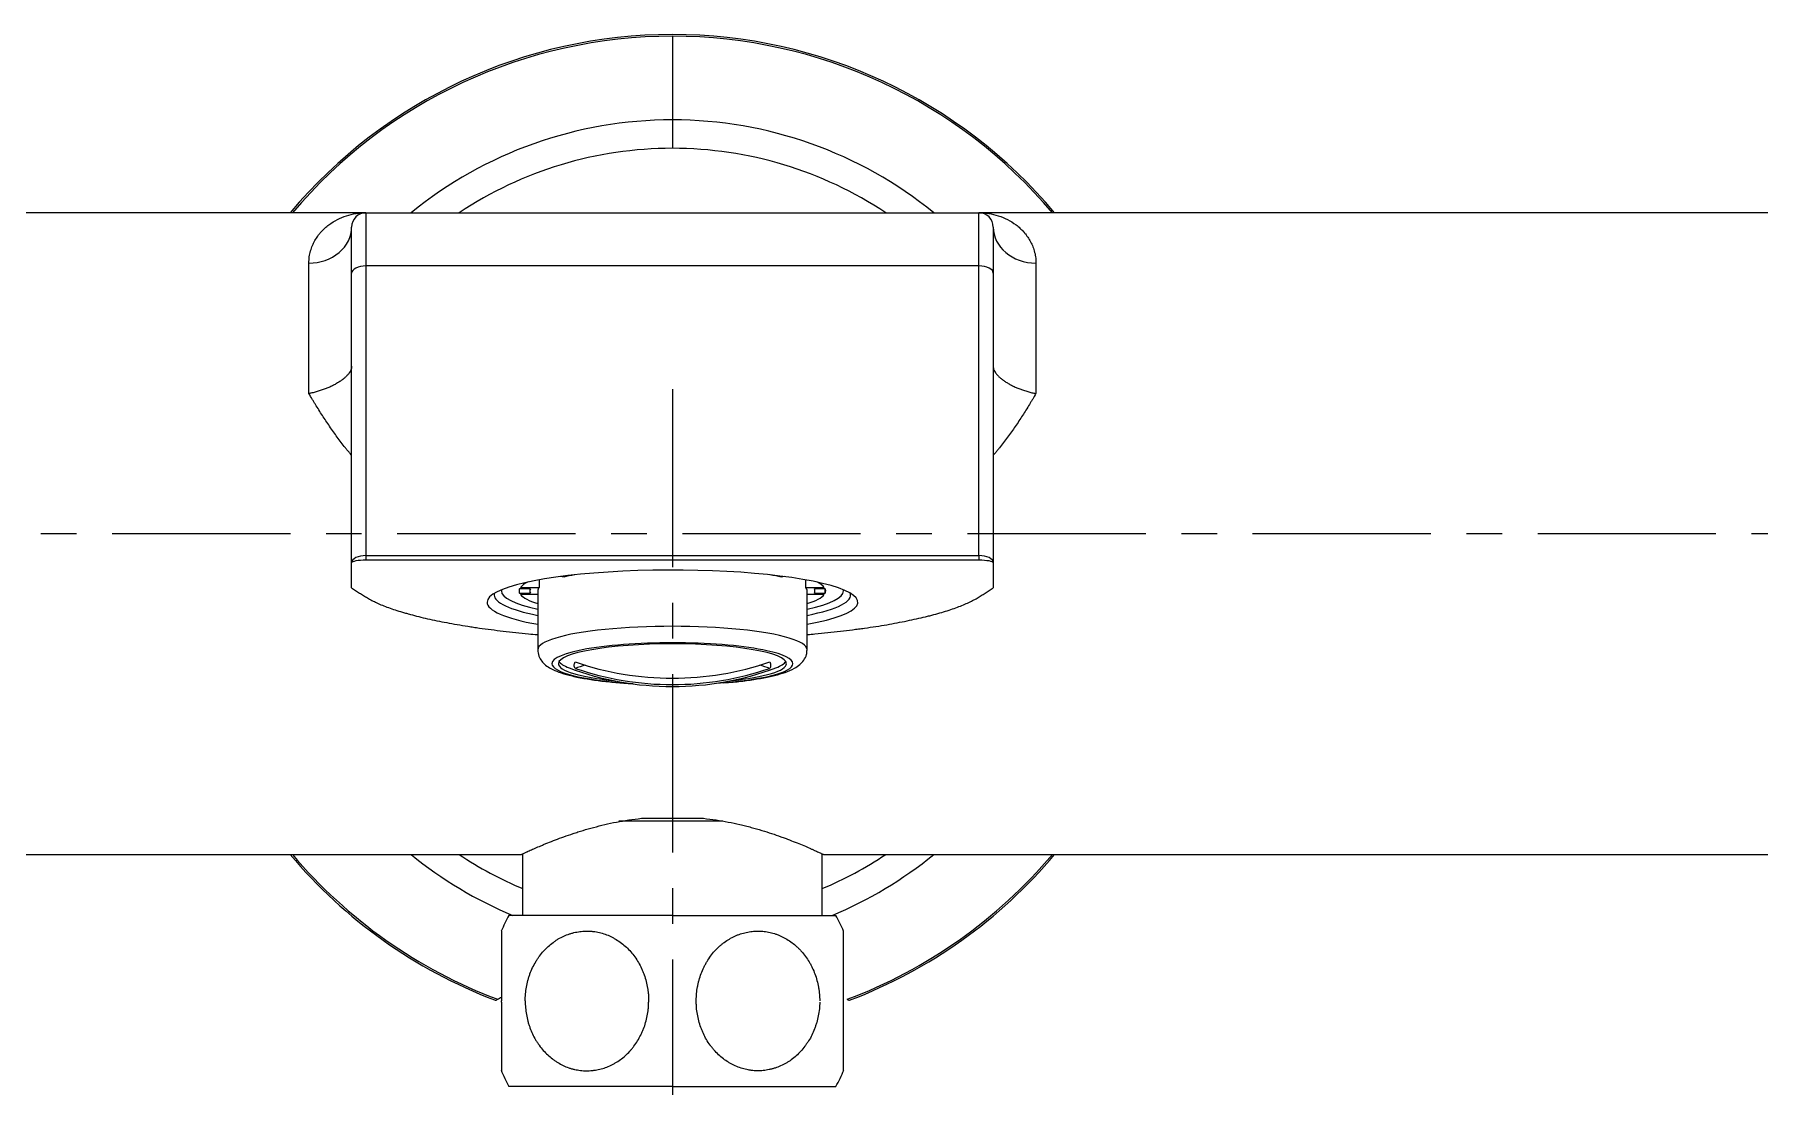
# Model space of a CAD drawing. Extents: x 1168 to 2296, y 0 to 827.
# Drawn here: x 1383.8 to 1504.8, y 193 to 266.8 of the extents above; entities that cross this region are included whole.
import ezdxf

# ---------------------------------------------------------------- set-up
doc = ezdxf.new("R2010")
doc.units = 0
doc.header["$LTSCALE"] = 10
doc.header["$MEASUREMENT"] = 0
doc.linetypes.add('CENTER', pattern=[2, 1.25, -0.25, 0.25, -0.25])
doc.layers.add('1', color=7, linetype='CONTINUOUS')

msp = doc.modelspace()

# ---------------------------------------------------------------- linework, layer by layer
at = {"layer": '1', "color": 7, "linetype": 'Continuous', "lineweight": -3}
for p, q in [((1428.52, 266.69), (1428.52, 260.83)), ((1428.52, 260.83), (1428.52, 258.83)), ((1407.02, 254.31), (1372.52, 254.31)), ((1407.02, 254.31), (1450.02, 254.31)), ((1407.02, 254.31), (1407.02, 250.58)), ((1566.91, 254.31), (1450.02, 254.31)), ((1450.02, 250.58), (1450.02, 254.31)), ((1406.02, 250.08), (1406.02, 253.31)), ((1451.02, 253.31), (1451.02, 250.08)), ((1403.02, 241.63), (1403.02, 250.78)), ((1450.02, 250.58), (1407.02, 250.58)), ((1407.02, 250.58), (1407.02, 230.27)), ((1450.02, 230.27), (1450.02, 250.58)), ((1454.02, 250.78), (1454.02, 241.63)), ((1406.02, 229.77), (1406.02, 250.08)), ((1451.02, 250.08), (1451.02, 229.77)), ((1407.02, 230.27), (1450.02, 230.27)), ((1407.02, 230.27), (1407.02, 229.94)), ((1450.02, 229.94), (1407.02, 229.94)), ((1450.02, 230.27), (1450.02, 229.94)), ((1406.02, 228), (1406.02, 229.77)), ((1420.89, 228.76), (1420.66, 228.8)), ((1436.38, 228.8), (1436.15, 228.76)), ((1451.02, 229.77), (1451.02, 228)), ((1416.52, 227.87), (1416.52, 227.79)), ((1417.8, 227.64), (1417.8, 227.94)), ((1418.56, 227.94), (1417.8, 227.94)), ((1417.8, 227.64), (1418.56, 227.64)), ((1417.87, 228.04), (1419.18, 228.04)), ((1419.07, 227.54), (1417.87, 227.54)), ((1418.52, 227.94), (1418.52, 227.79)), ((1419.07, 227.79), (1419.07, 223.67)), ((1419.18, 228.57), (1419.18, 228.04)), ((1437.86, 228.57), (1437.86, 228.04)), ((1437.86, 228.04), (1439.17, 228.04)), ((1437.97, 223.67), (1437.97, 227.79)), ((1439.17, 227.54), (1437.97, 227.54)), ((1439.24, 227.94), (1438.48, 227.94)), ((1438.48, 227.64), (1439.24, 227.64)), ((1438.52, 227.79), (1438.52, 227.94)), ((1439.24, 227.64), (1439.24, 227.94)), ((1440.52, 227.79), (1440.52, 227.87)), ((1437.97, 223.67), (1437.97, 223.67)), ((1426.35, 211.85), (1430.69, 211.85)), ((1432.05, 211.65), (1424.75, 211.65)), ((1418.02, 205.04), (1418.02, 209.36)), ((1439.02, 205.04), (1439.02, 209.36)), ((1372.52, 209.31), (1417.93, 209.31)), ((1439.11, 209.31), (1554.52, 209.31)), ((1428.52, 205.04), (1417.05, 205.04)), ((1428.52, 205.04), (1439.99, 205.04)), ((1428.52, 193.04), (1417.05, 193.04)), ((1428.52, 193.04), (1439.99, 193.04))]:
    msp.add_line(p, q, dxfattribs=at)
at = {"layer": '1', "color": 1, "linetype": 'CENTER', "lineweight": -3}
for p, q in [((1428.52, 241.95), (1428.52, 150.33)), ((1329.22, 231.81), (1621.92, 231.81))]:
    msp.add_line(p, q, dxfattribs=at)
at = {"layer": '1', "color": 7, "linetype": 'Continuous', "lineweight": -3}
for centre, radius, start, end in [((1428.52, 231.81), 35, 40.0081, 139.9919), ((1428.52, 231.81), 34.88, 90, 139.8326), ((1428.52, 231.81), 34.88, 40.1674, 90), ((1428.52, 231.81), 29.02, 90, 129.1641), ((1428.52, 231.81), 29.02, 50.8359, 90), ((1428.52, 231.81), 27.02, 90, 123.6206), ((1428.52, 231.81), 27.02, 56.3794, 90), ((1407.02, 253.31), 1, 90, 180), ((1450.02, 253.31), 1, 0, 90), ((1428.52, 241.89), 20.8, 249.6057, 270), ((1428.52, 241.89), 20.8, 270, 290.3943), ((1428.52, 231.81), 35, 220.0017, 249.1148), ((1428.52, 231.81), 34.88, 220.1676, 249.4245), ((1428.52, 231.81), 29.02, 230.8359, 247.2992), ((1428.52, 231.81), 27.02, 236.3794, 247.1316), ((1428.52, 231.81), 27.02, 292.8684, 303.6206), ((1428.52, 231.81), 29.02, 292.7008, 309.1641), ((1428.52, 231.81), 34.88, 290.5755, 319.8324), ((1428.52, 231.81), 35, 290.8852, 319.9983), ((1428.02, 199.04), 12.5, 151.3146, 156.976), ((1429.02, 199.04), 12.5, 23.035, 28.6854), ((1428.02, 199.04), 12.5, 202.7959, 208.6854), ((1429.02, 199.04), 12.5, 331.3146, 337.1995)]:
    msp.add_arc(centre, radius, start, end, dxfattribs=at)
for centre, major_axis, ratio, start_param, end_param in [((1403.02, 253.31), (-3, 0), 0.843137, 1.570796, 3.141593), ((1454.02, 253.31), (3, 0), 0.843137, 3.141593, 4.712389), ((1407.02, 250.08), (1, 0), 0.502573, 1.570796, 3.141593), ((1450.02, 250.08), (1, 0), 0.502573, 0, 1.570796), ((1407.02, 229.77), (1, 0), 0.502573, 1.570796, 3.141593), ((1407.02, 229.77), (1, 0), 0.173648, 1.570796, 3.141593), ((1450.02, 229.77), (1, 0), 0.502573, 0, 1.570796), ((1450.02, 229.77), (1, 0), 0.173648, 0, 1.570796), ((1428.52, 227), (-13, 0), 0.173648, 2.384665, 6.283185), ((1428.52, 227.79), (9.45, 0), 0.173648, 2.380977, 2.510243), ((1428.52, 227.79), (9.45, 0), 0.173648, 0.63135, 0.760616), ((1428.52, 227.5), (-12.5, 0), 0.173648, 6.217703, 6.283185), ((1428.52, 227.5), (-12.5, 0), 0.173648, 0, 0.713534), ((1428.52, 227.79), (12, 0), 0.173648, 3.100948, 3.141593), ((1428.52, 227.79), (12, 0), 0.173648, 3.141593, 3.805745), ((1428.52, 227.79), (10.75, 0), 0.173648, 3.06244, 3.220745), ((1428.52, 227.79), (10.75, 0), 0.173648, 2.798082, 3.006296), ((1428.52, 227.79), (10.75, 0), 0.173648, 3.276889, 3.638475), ((1428.52, 227.79), (-10, 0), 0.173648, 6.198083, 6.368288), ((1428.52, 227.79), (9.45, 0), 0.173648, 2.987544, 3.141593), ((1428.52, 227.79), (9.45, 0), 0.173648, 0, 0.154048), ((1428.52, 227.79), (12, 0), 0.173648, 5.619131, 6.283185), ((1428.52, 227.5), (-12.5, 0), 0.173648, 2.428058, 3.207075), ((1428.52, 227.79), (10.75, 0), 0.173648, 5.786303, 6.147889), ((1428.52, 227.79), (-10, 0), 0.173648, 3.05649, 3.226695), ((1428.52, 227.79), (10.75, 0), 0.173648, 0.135297, 0.343511), ((1428.52, 227.79), (10.75, 0), 0.173648, 6.204033, 6.362338), ((1428.52, 227.79), (12, 0), 0.173648, 0, 0.040546), ((1428.52, 227), (-13, 0), 0.173648, 0, 0.756927), ((1428.52, 223.67), (9.45, 0), 0.173648, 0, 3.141593), ((1428.52, 222.69), (8, 0), 0.173648, 0, 3.141592), ((1428.52, 222.69), (8.45, 0), 0.173648, 0.670632, 2.359827), ((1428.52, 222.69), (8.45, 0), 0.173648, 2.359827, 3.141592), ((1428.52, 222.69), (8.45, 0), 0.173648, 3.141593, 4.338441), ((1428.52, 222.69), (8, 0), 0.173648, 3.141593, 4.181362), ((1428.52, 222.99), (8, 0), 0.173648, 3.248211, 3.578569), ((1428.52, 242.12), (20.76, 0), 0.984808, 4.377384, 5.047394), ((1428.52, 222.69), (8.45, 0), 0.173648, 5.086435, 6.283185), ((1428.52, 222.69), (8, 0), 0.173648, 5.243515, 6.283185), ((1428.52, 222.69), (8.45, 0), 0.173648, 0, 0.670632), ((1428.52, 222.99), (8, 0), 0.173648, 5.846307, 6.176666), ((1428.52, 202.15), (21.63, 0), 0.984808, 1.85725, 1.891899), ((1428.52, 241.67), (20.76, 0), 0.984808, 4.377384, 5.047394), ((1428.52, 202.15), (21.63, 0), 0.984808, 1.249694, 1.284343)]:
    msp.add_ellipse(centre, major_axis=major_axis, ratio=ratio, start_param=start_param, end_param=end_param, dxfattribs=at)
for points, knots in [([(1403.02, 250.78), (1403.02, 250.94), (1403.03, 251.08), (1403.07, 251.37), (1403.1, 251.5), (1403.18, 251.77), (1403.22, 251.89), (1403.32, 252.13), (1403.38, 252.25), (1403.51, 252.47), (1403.58, 252.58), (1403.69, 252.73), (1403.72, 252.78), (1403.8, 252.88), (1403.84, 252.93), (1403.97, 253.06), (1404.05, 253.15), (1404.23, 253.31), (1404.32, 253.39), (1404.61, 253.61), (1404.81, 253.73), (1405.22, 253.94), (1405.44, 254.03), (1405.88, 254.17), (1406.1, 254.22), (1406.39, 254.27), (1406.44, 254.28), (1406.56, 254.29), (1406.67, 254.3), (1406.82, 254.31), (1406.92, 254.31), (1406.97, 254.31), (1406.99, 254.31), (1407, 254.31), (1407.01, 254.31), (1407.01, 254.31), (1407.02, 254.31), (1407.02, 254.31)], [0, 0, 0, 0, 0.0625, 0.0625, 0.125, 0.125, 0.1875, 0.1875, 0.25, 0.25, 0.3125, 0.3125, 0.34375, 0.34375, 0.375, 0.375, 0.4375, 0.4375, 0.5, 0.5, 0.625, 0.625, 0.75, 0.75, 0.875, 0.875, 0.90625, 0.90625, 0.9375, 0.96875, 0.984375, 0.992188, 0.996094, 0.996094, 0.998047, 0.998047, 1, 1, 1, 1]), ([(1450.02, 254.31), (1450.02, 254.31), (1450.03, 254.31), (1450.03, 254.31), (1450.04, 254.31), (1450.05, 254.31), (1450.07, 254.31), (1450.12, 254.31), (1450.22, 254.31), (1450.37, 254.3), (1450.48, 254.29), (1450.6, 254.28), (1450.65, 254.27), (1450.94, 254.22), (1451.16, 254.17), (1451.6, 254.03), (1451.82, 253.94), (1452.23, 253.73), (1452.43, 253.61), (1452.72, 253.39), (1452.81, 253.31), (1452.99, 253.15), (1453.07, 253.06), (1453.2, 252.93), (1453.24, 252.88), (1453.32, 252.78), (1453.35, 252.73), (1453.46, 252.58), (1453.53, 252.47), (1453.66, 252.25), (1453.72, 252.13), (1453.82, 251.89), (1453.86, 251.77), (1453.94, 251.5), (1453.97, 251.37), (1454.01, 251.08), (1454.02, 250.94), (1454.02, 250.78)], [0, 0, 0, 0, 0.001953, 0.001953, 0.003906, 0.003906, 0.007813, 0.015625, 0.03125, 0.0625, 0.09375, 0.09375, 0.125, 0.125, 0.25, 0.25, 0.375, 0.375, 0.5, 0.5, 0.5625, 0.5625, 0.625, 0.625, 0.65625, 0.65625, 0.6875, 0.6875, 0.75, 0.75, 0.8125, 0.8125, 0.875, 0.875, 0.9375, 0.9375, 1, 1, 1, 1]), ([(1406.02, 243.55), (1406.02, 243.51), (1406.02, 243.46), (1406, 243.37), (1405.97, 243.28), (1405.92, 243.19), (1405.88, 243.13), (1405.87, 243.12), (1405.86, 243.09), (1405.85, 243.08), (1405.82, 243.04), (1405.81, 243.02), (1405.75, 242.95), (1405.66, 242.85), (1405.56, 242.76), (1405.48, 242.69), (1405.45, 242.67), (1405.4, 242.63), (1405.39, 242.62), (1405.36, 242.6), (1405.28, 242.54), (1405.13, 242.44), (1404.91, 242.31), (1404.76, 242.22), (1404.59, 242.14), (1404.51, 242.1), (1404.33, 242.03), (1404.16, 241.96), (1403.98, 241.89), (1403.84, 241.85), (1403.79, 241.83), (1403.69, 241.8), (1403.65, 241.79), (1403.5, 241.75), (1403.41, 241.72), (1403.26, 241.68), (1403.19, 241.67), (1403.12, 241.65), (1403.07, 241.64), (1403.04, 241.64), (1403.02, 241.63)], [0, 0, 0, 0, 0.0625, 0.0625, 0.125, 0.1875, 0.1875, 0.203125, 0.203125, 0.21875, 0.21875, 0.25, 0.25, 0.3125, 0.375, 0.375, 0.40625, 0.40625, 0.421875, 0.421875, 0.4375, 0.5, 0.5625, 0.625, 0.625, 0.6875, 0.6875, 0.75, 0.8125, 0.8125, 0.84375, 0.84375, 0.875, 0.875, 0.9375, 0.9375, 0.96875, 0.984375, 0.984375, 1, 1, 1, 1]), ([(1451.02, 243.55), (1451.02, 243.51), (1451.03, 243.46), (1451.04, 243.37), (1451.07, 243.28), (1451.12, 243.19), (1451.16, 243.13), (1451.17, 243.12), (1451.18, 243.09), (1451.19, 243.08), (1451.22, 243.04), (1451.23, 243.02), (1451.29, 242.95), (1451.38, 242.85), (1451.48, 242.76), (1451.56, 242.69), (1451.59, 242.67), (1451.64, 242.63), (1451.65, 242.62), (1451.68, 242.6), (1451.76, 242.54), (1451.91, 242.44), (1452.13, 242.31), (1452.28, 242.22), (1452.45, 242.14), (1452.53, 242.1), (1452.71, 242.03), (1452.88, 241.96), (1453.06, 241.89), (1453.2, 241.85), (1453.25, 241.83), (1453.35, 241.8), (1453.39, 241.79), (1453.54, 241.75), (1453.63, 241.72), (1453.78, 241.68), (1453.85, 241.67), (1453.92, 241.65), (1453.97, 241.64), (1454, 241.64), (1454.02, 241.63)], [0, 0, 0, 0, 0.0625, 0.0625, 0.125, 0.1875, 0.1875, 0.203125, 0.203125, 0.21875, 0.21875, 0.25, 0.25, 0.3125, 0.375, 0.375, 0.40625, 0.40625, 0.421875, 0.421875, 0.4375, 0.5, 0.5625, 0.625, 0.625, 0.6875, 0.6875, 0.75, 0.8125, 0.8125, 0.84375, 0.84375, 0.875, 0.875, 0.9375, 0.9375, 0.96875, 0.984375, 0.984375, 1, 1, 1, 1]), ([(1405.99, 237.33), (1405.95, 237.38), (1405.86, 237.48), (1405.78, 237.59), (1405.68, 237.71), (1405.63, 237.77), (1405.48, 237.96), (1405.38, 238.08), (1405.19, 238.33), (1405.1, 238.45), (1404.92, 238.7), (1404.83, 238.83), (1404.65, 239.08), (1404.56, 239.21), (1404.3, 239.59), (1404.13, 239.84), (1403.8, 240.35), (1403.64, 240.61), (1403.44, 240.93), (1403.4, 240.99), (1403.33, 241.12), (1403.21, 241.31), (1403.1, 241.5), (1403.02, 241.63)], [0, 0, 0, 0, 0.032882, 0.076842, 0.076842, 0.120802, 0.120802, 0.208722, 0.208722, 0.296641, 0.296641, 0.384561, 0.384561, 0.472481, 0.472481, 0.648321, 0.648321, 0.82416, 0.82416, 0.86812, 0.86812, 0.91208, 1, 1, 1, 1]), ([(1454.02, 241.63), (1453.94, 241.5), (1453.83, 241.31), (1453.71, 241.12), (1453.63, 240.99), (1453.6, 240.93), (1453.4, 240.6), (1453.24, 240.35), (1452.91, 239.84), (1452.74, 239.58), (1452.48, 239.2), (1452.39, 239.08), (1452.21, 238.82), (1452.12, 238.7), (1451.94, 238.45), (1451.84, 238.32), (1451.65, 238.07), (1451.56, 237.95), (1451.41, 237.77), (1451.36, 237.7), (1451.26, 237.58), (1451.17, 237.48), (1451.08, 237.37), (1451.05, 237.33)], [0, 0, 0, 0, 0.088028, 0.132042, 0.132042, 0.176056, 0.176056, 0.352113, 0.352113, 0.528169, 0.528169, 0.616197, 0.616197, 0.704225, 0.704225, 0.792254, 0.792254, 0.880282, 0.880282, 0.924296, 0.924296, 0.96831, 1, 1, 1, 1]), ([(1406.02, 228), (1406.2, 227.88), (1406.39, 227.76), (1406.67, 227.59), (1406.76, 227.53), (1406.9, 227.44), (1406.94, 227.41), (1407.04, 227.36), (1407.08, 227.33), (1407.18, 227.27), (1407.23, 227.24), (1407.33, 227.18), (1407.49, 227.1), (1407.67, 227.01), (1408.03, 226.84), (1408.31, 226.73), (1408.9, 226.51), (1409.23, 226.41), (1409.63, 226.29), (1409.68, 226.27), (1409.77, 226.25), (1409.9, 226.21), (1410.23, 226.12), (1410.52, 226.04), (1411.13, 225.89), (1411.55, 225.8), (1412.45, 225.61), (1412.92, 225.52), (1413.66, 225.4), (1413.92, 225.35), (1414.31, 225.29), (1414.5, 225.26), (1414.7, 225.23), (1414.84, 225.21), (1414.91, 225.2), (1415.52, 225.12), (1416.63, 224.97), (1417.82, 224.84), (1418.63, 224.76), (1418.83, 224.75), (1419.04, 224.73)], [0, 0, 0, 0, 0.088238, 0.088238, 0.132357, 0.132357, 0.154416, 0.154416, 0.176476, 0.176476, 0.198535, 0.198535, 0.220595, 0.264714, 0.264714, 0.352952, 0.352952, 0.441189, 0.441189, 0.452219, 0.452219, 0.463249, 0.485308, 0.529427, 0.529427, 0.617665, 0.617665, 0.705903, 0.705903, 0.750022, 0.750022, 0.772082, 0.783111, 0.783111, 0.794141, 0.794141, 0.882379, 0.970617, 0.970617, 1, 1, 1, 1]), ([(1438, 224.73), (1438.17, 224.74), (1438.34, 224.76), (1439.13, 224.83), (1439.72, 224.9), (1440.59, 225), (1440.88, 225.03), (1441.3, 225.09), (1441.44, 225.11), (1441.72, 225.14), (1441.85, 225.16), (1442.54, 225.26), (1443.06, 225.34), (1444.05, 225.51), (1444.52, 225.6), (1445.43, 225.79), (1445.86, 225.88), (1446.37, 226.01), (1446.52, 226.04), (1446.66, 226.08), (1446.76, 226.11), (1446.81, 226.12), (1447.05, 226.18), (1447.23, 226.24), (1447.77, 226.39), (1448.1, 226.5), (1448.7, 226.72), (1448.97, 226.83), (1449.35, 227), (1449.47, 227.06), (1449.69, 227.17), (1449.79, 227.23), (1449.94, 227.32), (1449.99, 227.35), (1450.08, 227.41), (1450.13, 227.44), (1450.27, 227.52), (1450.37, 227.58), (1450.65, 227.76), (1450.83, 227.88), (1451.02, 228)], [0, 0, 0, 0, 0.024909, 0.024909, 0.113554, 0.113554, 0.157876, 0.157876, 0.180037, 0.180037, 0.202198, 0.202198, 0.290843, 0.290843, 0.379488, 0.379488, 0.468132, 0.468132, 0.490293, 0.501374, 0.501374, 0.512455, 0.512455, 0.556777, 0.556777, 0.645422, 0.645422, 0.734066, 0.734066, 0.778388, 0.778388, 0.822711, 0.822711, 0.844872, 0.844872, 0.867033, 0.867033, 0.911355, 0.911355, 1, 1, 1, 1]), ([(1419.07, 223.67), (1419.08, 223.51), (1419.13, 223.22), (1419.35, 222.84), (1419.64, 222.56), (1420.03, 222.32), (1420.55, 222.09), (1421.27, 221.87), (1422.14, 221.68), (1423.15, 221.52), (1424.24, 221.4), (1425.13, 221.32), (1425.65, 221.29), (1425.77, 221.29)], [0, 0, 0, 0, 0.062821, 0.124825, 0.190741, 0.271099, 0.381189, 0.498202, 0.621253, 0.738757, 0.853774, 0.967573, 1, 1, 1, 1]), ([(1432.13, 221.35), (1432.35, 221.37), (1432.95, 221.41), (1433.87, 221.52), (1434.84, 221.68), (1435.71, 221.86), (1436.46, 222.08), (1437.02, 222.32), (1437.44, 222.59), (1437.74, 222.9), (1437.94, 223.28), (1437.96, 223.55), (1437.96, 223.67)], [0, 0, 0, 0, 0.068727, 0.192525, 0.317241, 0.443604, 0.573168, 0.709884, 0.803416, 0.877964, 0.947235, 1, 1, 1, 1]), ([(1417.92, 209.31), (1417.92, 209.31), (1417.93, 209.32), (1417.99, 209.34), (1418.06, 209.38), (1418.19, 209.44), (1418.29, 209.48), (1418.32, 209.5), (1418.35, 209.51), (1418.38, 209.52), (1418.39, 209.53), (1418.44, 209.55), (1418.49, 209.58), (1418.65, 209.65), (1418.76, 209.7), (1419.01, 209.81), (1419.15, 209.86), (1419.37, 209.96), (1419.45, 209.99), (1419.57, 210.04), (1419.61, 210.06), (1419.69, 210.09), (1419.73, 210.11), (1419.95, 210.19), (1420.12, 210.26), (1420.5, 210.41), (1420.7, 210.48), (1421.11, 210.63), (1421.33, 210.7), (1421.66, 210.81), (1421.78, 210.85), (1421.95, 210.91), (1422.01, 210.93), (1422.13, 210.96), (1422.19, 210.98), (1422.49, 211.07), (1422.74, 211.14), (1423.25, 211.28), (1423.51, 211.34), (1424.04, 211.47), (1424.32, 211.53), (1424.74, 211.61), (1424.88, 211.63), (1425.09, 211.67), (1425.16, 211.68), (1425.31, 211.71), (1425.38, 211.72), (1425.75, 211.77), (1426.05, 211.81), (1426.35, 211.85)], [0, 0, 0, 0, 0.061814, 0.061814, 0.12436, 0.186905, 0.186905, 0.202542, 0.21036, 0.21036, 0.218178, 0.218178, 0.249451, 0.249451, 0.311997, 0.311997, 0.374543, 0.374543, 0.405815, 0.405815, 0.421452, 0.421452, 0.437088, 0.437088, 0.499634, 0.499634, 0.56218, 0.56218, 0.624726, 0.624726, 0.655998, 0.655998, 0.671635, 0.671635, 0.687271, 0.687271, 0.749817, 0.749817, 0.812363, 0.812363, 0.874909, 0.874909, 0.906181, 0.906181, 0.921818, 0.921818, 0.937454, 0.937454, 1, 1, 1, 1]), ([(1430.69, 211.85), (1430.99, 211.81), (1431.29, 211.78), (1431.87, 211.69), (1432.15, 211.64), (1432.71, 211.53), (1432.98, 211.47), (1433.39, 211.38), (1433.52, 211.35), (1433.72, 211.3), (1433.78, 211.28), (1433.91, 211.25), (1433.98, 211.23), (1434.3, 211.14), (1434.55, 211.07), (1435.03, 210.93), (1435.26, 210.85), (1435.7, 210.71), (1435.92, 210.63), (1436.23, 210.52), (1436.33, 210.48), (1436.48, 210.43), (1436.53, 210.41), (1436.63, 210.37), (1436.68, 210.35), (1436.91, 210.26), (1437.09, 210.19), (1437.43, 210.06), (1437.59, 209.99), (1437.88, 209.87), (1438.02, 209.81), (1438.21, 209.73), (1438.27, 209.7), (1438.36, 209.66), (1438.38, 209.65), (1438.44, 209.62), (1438.46, 209.61), (1438.59, 209.55), (1438.69, 209.51), (1438.84, 209.44), (1438.91, 209.41), (1439.01, 209.36), (1439.05, 209.34), (1439.09, 209.32), (1439.1, 209.32), (1439.11, 209.32), (1439.12, 209.31), (1439.12, 209.31), (1439.12, 209.31), (1439.12, 209.31), (1439.12, 209.31), (1439.12, 209.31), (1439.12, 209.31)], [0, 0, 0, 0, 0.062454, 0.062454, 0.124907, 0.124907, 0.187361, 0.187361, 0.218588, 0.218588, 0.234201, 0.234201, 0.249814, 0.249814, 0.312268, 0.312268, 0.374722, 0.374722, 0.437175, 0.437175, 0.468402, 0.468402, 0.484015, 0.484015, 0.499629, 0.499629, 0.562082, 0.562082, 0.624536, 0.624536, 0.68699, 0.68699, 0.718216, 0.718216, 0.73383, 0.73383, 0.749443, 0.749443, 0.811897, 0.811897, 0.87435, 0.87435, 0.936804, 0.936804, 0.968031, 0.968031, 0.983644, 0.983644, 0.991451, 0.991451, 0.999258, 1, 1, 1, 1]), ([(1416.52, 203.94), (1416.52, 203.94), (1416.52, 203.94), (1416.52, 203.94), (1416.52, 203.94), (1416.52, 203.94), (1416.52, 203.93), (1416.52, 203.92), (1416.52, 203.9), (1416.52, 203.85), (1416.52, 203.78), (1416.52, 203.71), (1416.52, 203.68), (1416.52, 203.64), (1416.52, 203.63), (1416.52, 203.6), (1416.52, 203.58), (1416.52, 203.51), (1416.52, 203.37), (1416.52, 203.21), (1416.52, 203.04), (1416.52, 202.94), (1416.52, 202.81), (1416.52, 202.79), (1416.52, 202.74), (1416.52, 202.66), (1416.52, 202.57), (1416.52, 202.41), (1416.52, 202.17), (1416.52, 201.91), (1416.52, 201.72), (1416.52, 201.65), (1416.52, 201.54), (1416.52, 201.51), (1416.52, 201.44), (1416.52, 201.4), (1416.52, 201.23), (1416.52, 200.93), (1416.52, 200.63), (1416.52, 200.33), (1416.52, 200.17), (1416.52, 199.97), (1416.52, 199.93), (1416.52, 199.85), (1416.52, 199.73), (1416.52, 199.61), (1416.52, 199.37), (1416.52, 199.2), (1416.52, 199.04)], [0, 0, 0, 0, 0.002756, 0.002756, 0.018338, 0.018338, 0.03392, 0.065084, 0.065084, 0.127412, 0.189739, 0.189739, 0.220903, 0.220903, 0.236485, 0.236485, 0.252067, 0.252067, 0.314395, 0.376723, 0.376723, 0.43905, 0.43905, 0.454632, 0.454632, 0.470214, 0.501378, 0.501378, 0.563706, 0.626034, 0.626034, 0.657197, 0.657197, 0.672779, 0.672779, 0.688361, 0.688361, 0.750689, 0.813017, 0.813017, 0.875345, 0.875345, 0.890926, 0.890926, 0.906508, 0.937672, 0.937672, 1, 1, 1, 1]), ([(1418.19, 199.04), (1418.19, 199.2), (1418.2, 199.37), (1418.23, 199.69), (1418.27, 200.01), (1418.34, 200.33), (1418.39, 200.52), (1418.4, 200.56), (1418.43, 200.64), (1418.44, 200.68), (1418.47, 200.79), (1418.5, 200.87), (1418.58, 201.09), (1418.71, 201.38), (1418.86, 201.66), (1418.98, 201.86), (1419.02, 201.93), (1419.08, 202.02), (1419.11, 202.06), (1419.15, 202.12), (1419.17, 202.15), (1419.29, 202.31), (1419.38, 202.42), (1419.59, 202.65), (1419.8, 202.86), (1420.03, 203.05), (1420.18, 203.16), (1420.21, 203.18), (1420.27, 203.23), (1420.36, 203.29), (1420.45, 203.35), (1420.64, 203.46), (1420.9, 203.59), (1421.16, 203.7), (1421.33, 203.75), (1421.37, 203.76), (1421.44, 203.78), (1421.47, 203.79), (1421.58, 203.82), (1421.64, 203.84), (1421.85, 203.88), (1422.13, 203.93), (1422.41, 203.94), (1422.62, 203.94), (1422.69, 203.94), (1422.8, 203.93), (1422.83, 203.93), (1422.91, 203.92), (1422.94, 203.92), (1423.12, 203.9), (1423.26, 203.87), (1423.53, 203.81), (1423.8, 203.73), (1424.07, 203.62), (1424.27, 203.53), (1424.33, 203.49), (1424.46, 203.42), (1424.52, 203.39), (1424.71, 203.27), (1424.95, 203.1), (1425.18, 202.91), (1425.4, 202.71), (1425.5, 202.6), (1425.7, 202.37), (1425.8, 202.25), (1425.98, 202), (1426.14, 201.74), (1426.29, 201.46), (1426.37, 201.28), (1426.39, 201.24), (1426.42, 201.17), (1426.44, 201.13), (1426.48, 201.02), (1426.51, 200.95), (1426.59, 200.72), (1426.68, 200.41), (1426.75, 200.1), (1426.79, 199.86), (1426.8, 199.78), (1426.82, 199.66), (1426.82, 199.62), (1426.83, 199.53), (1426.83, 199.49), (1426.85, 199.29), (1426.85, 199.13), (1426.85, 198.96)], [0, 0, 0, 0, 0.03125, 0.03125, 0.0625, 0.09375, 0.09375, 0.101562, 0.101562, 0.109375, 0.109375, 0.125, 0.125, 0.15625, 0.1875, 0.1875, 0.203125, 0.203125, 0.210937, 0.210937, 0.21875, 0.21875, 0.25, 0.25, 0.28125, 0.3125, 0.3125, 0.320312, 0.320312, 0.328125, 0.34375, 0.34375, 0.375, 0.40625, 0.40625, 0.414062, 0.414062, 0.421875, 0.421875, 0.4375, 0.4375, 0.46875, 0.5, 0.5, 0.515625, 0.515625, 0.523437, 0.523437, 0.53125, 0.53125, 0.5625, 0.5625, 0.59375, 0.625, 0.625, 0.640625, 0.640625, 0.65625, 0.65625, 0.6875, 0.71875, 0.71875, 0.75, 0.75, 0.78125, 0.78125, 0.8125, 0.84375, 0.84375, 0.851563, 0.851563, 0.859375, 0.859375, 0.875, 0.875, 0.90625, 0.9375, 0.9375, 0.953125, 0.953125, 0.960937, 0.960937, 0.96875, 0.96875, 1, 1, 1, 1]), ([(1438.85, 198.96), (1438.85, 198.8), (1438.84, 198.64), (1438.81, 198.32), (1438.76, 198), (1438.68, 197.69), (1438.63, 197.5), (1438.62, 197.46), (1438.59, 197.38), (1438.58, 197.34), (1438.54, 197.23), (1438.52, 197.15), (1438.43, 196.93), (1438.31, 196.64), (1438.16, 196.37), (1438.03, 196.18), (1437.99, 196.11), (1437.9, 195.98), (1437.86, 195.92), (1437.72, 195.74), (1437.62, 195.62), (1437.42, 195.4), (1437.21, 195.19), (1436.98, 195), (1436.83, 194.9), (1436.8, 194.87), (1436.74, 194.83), (1436.65, 194.77), (1436.56, 194.72), (1436.37, 194.61), (1436.11, 194.48), (1435.85, 194.37), (1435.65, 194.31), (1435.58, 194.29), (1435.48, 194.26), (1435.44, 194.25), (1435.37, 194.24), (1435.34, 194.23), (1435.16, 194.19), (1434.89, 194.15), (1434.61, 194.14), (1434.33, 194.14), (1434.19, 194.15), (1434.01, 194.17), (1433.98, 194.18), (1433.91, 194.19), (1433.81, 194.21), (1433.7, 194.23), (1433.5, 194.28), (1433.23, 194.36), (1432.96, 194.47), (1432.77, 194.56), (1432.71, 194.59), (1432.61, 194.64), (1432.58, 194.66), (1432.52, 194.7), (1432.48, 194.72), (1432.33, 194.81), (1432.09, 194.98), (1431.87, 195.17), (1431.65, 195.37), (1431.54, 195.48), (1431.42, 195.62), (1431.39, 195.65), (1431.35, 195.71), (1431.27, 195.8), (1431.2, 195.89), (1431.07, 196.07), (1430.9, 196.33), (1430.76, 196.61), (1430.66, 196.82), (1430.63, 196.89), (1430.58, 197), (1430.57, 197.04), (1430.54, 197.11), (1430.52, 197.15), (1430.46, 197.34), (1430.36, 197.64), (1430.3, 197.95), (1430.24, 198.27), (1430.22, 198.43), (1430.2, 198.63), (1430.2, 198.67), (1430.2, 198.75), (1430.19, 198.88), (1430.19, 199), (1430.19, 199.24), (1430.21, 199.56), (1430.25, 199.88), (1430.29, 200.08), (1430.3, 200.12), (1430.31, 200.2), (1430.32, 200.24), (1430.35, 200.35), (1430.37, 200.43), (1430.43, 200.66), (1430.53, 200.96), (1430.65, 201.25), (1430.76, 201.46), (1430.81, 201.57), (1430.87, 201.67), (1430.91, 201.74), (1430.93, 201.77), (1431.03, 201.94), (1431.11, 202.07), (1431.29, 202.31), (1431.48, 202.55), (1431.7, 202.76), (1431.83, 202.88), (1431.86, 202.91), (1431.92, 202.96), (1432, 203.03), (1432.09, 203.1), (1432.27, 203.23), (1432.51, 203.39), (1432.76, 203.52), (1432.96, 203.61), (1433.02, 203.64), (1433.12, 203.68), (1433.16, 203.69), (1433.23, 203.72), (1433.26, 203.73), (1433.43, 203.78), (1433.7, 203.86), (1433.98, 203.9), (1434.25, 203.93), (1434.39, 203.94), (1434.57, 203.94), (1434.6, 203.94), (1434.68, 203.94), (1434.78, 203.93), (1434.89, 203.92), (1435.09, 203.9), (1435.37, 203.85), (1435.64, 203.78), (1435.84, 203.71), (1435.91, 203.68), (1436.01, 203.64), (1436.04, 203.63), (1436.11, 203.6), (1436.14, 203.58), (1436.3, 203.51), (1436.56, 203.37), (1436.8, 203.21), (1437.03, 203.04), (1437.14, 202.94), (1437.28, 202.81), (1437.31, 202.79), (1437.36, 202.74), (1437.44, 202.66), (1437.52, 202.57), (1437.67, 202.41), (1437.86, 202.17), (1438.03, 201.91), (1438.15, 201.72), (1438.19, 201.65), (1438.24, 201.54), (1438.26, 201.51), (1438.3, 201.44), (1438.31, 201.4), (1438.4, 201.23), (1438.52, 200.93), (1438.62, 200.63), (1438.7, 200.33), (1438.74, 200.17), (1438.77, 199.97), (1438.78, 199.93), (1438.79, 199.85), (1438.81, 199.73), (1438.82, 199.61), (1438.84, 199.37), (1438.85, 199.2), (1438.85, 199.04)], [0, 0, 0, 0, 0.015625, 0.015625, 0.03125, 0.046875, 0.046875, 0.050781, 0.050781, 0.054688, 0.054688, 0.0625, 0.0625, 0.078125, 0.09375, 0.09375, 0.101563, 0.101563, 0.109375, 0.109375, 0.125, 0.125, 0.140625, 0.15625, 0.15625, 0.160156, 0.160156, 0.164063, 0.171875, 0.171875, 0.1875, 0.203125, 0.203125, 0.210938, 0.210938, 0.214844, 0.214844, 0.21875, 0.21875, 0.234375, 0.25, 0.25, 0.265625, 0.265625, 0.269531, 0.269531, 0.273438, 0.28125, 0.28125, 0.296875, 0.3125, 0.3125, 0.320313, 0.320313, 0.324219, 0.324219, 0.328125, 0.328125, 0.34375, 0.359375, 0.359375, 0.375, 0.375, 0.378906, 0.378906, 0.382813, 0.390625, 0.390625, 0.40625, 0.421875, 0.421875, 0.429688, 0.429688, 0.433594, 0.433594, 0.4375, 0.4375, 0.453125, 0.46875, 0.46875, 0.484375, 0.484375, 0.488281, 0.488281, 0.492188, 0.5, 0.5, 0.515625, 0.53125, 0.53125, 0.535156, 0.535156, 0.539063, 0.539063, 0.546875, 0.546875, 0.5625, 0.578125, 0.578125, 0.585938, 0.589844, 0.589844, 0.59375, 0.59375, 0.609375, 0.609375, 0.625, 0.640625, 0.640625, 0.644531, 0.644531, 0.648438, 0.65625, 0.65625, 0.671875, 0.6875, 0.6875, 0.695313, 0.695313, 0.699219, 0.699219, 0.703125, 0.703125, 0.71875, 0.734375, 0.734375, 0.75, 0.75, 0.753906, 0.753906, 0.757813, 0.765625, 0.765625, 0.78125, 0.796875, 0.796875, 0.804688, 0.804688, 0.808594, 0.808594, 0.8125, 0.8125, 0.828125, 0.84375, 0.84375, 0.859375, 0.859375, 0.863281, 0.863281, 0.867188, 0.875, 0.875, 0.890625, 0.90625, 0.90625, 0.914063, 0.914063, 0.917969, 0.917969, 0.921875, 0.921875, 0.9375, 0.953125, 0.953125, 0.96875, 0.96875, 0.972656, 0.972656, 0.976563, 0.984375, 0.984375, 1, 1, 1, 1]), ([(1440.52, 194.14), (1440.52, 194.14), (1440.52, 194.14), (1440.52, 194.14), (1440.52, 194.15), (1440.52, 194.17), (1440.52, 194.18), (1440.52, 194.19), (1440.52, 194.21), (1440.52, 194.23), (1440.52, 194.28), (1440.52, 194.36), (1440.52, 194.47), (1440.52, 194.56), (1440.52, 194.59), (1440.52, 194.64), (1440.52, 194.66), (1440.52, 194.7), (1440.52, 194.72), (1440.52, 194.81), (1440.52, 194.98), (1440.52, 195.17), (1440.52, 195.37), (1440.52, 195.48), (1440.52, 195.62), (1440.52, 195.65), (1440.52, 195.71), (1440.52, 195.8), (1440.52, 195.89), (1440.52, 196.07), (1440.52, 196.33), (1440.52, 196.61), (1440.52, 196.82), (1440.52, 196.89), (1440.52, 197), (1440.52, 197.04), (1440.52, 197.11), (1440.52, 197.15), (1440.52, 197.34), (1440.52, 197.64), (1440.52, 197.95), (1440.52, 198.27), (1440.52, 198.43), (1440.52, 198.63), (1440.52, 198.67), (1440.52, 198.75), (1440.52, 198.88), (1440.52, 199), (1440.52, 199.24), (1440.52, 199.56), (1440.52, 199.88), (1440.52, 200.08), (1440.52, 200.12), (1440.52, 200.2), (1440.52, 200.24), (1440.52, 200.35), (1440.52, 200.43), (1440.52, 200.66), (1440.52, 200.96), (1440.52, 201.25), (1440.52, 201.46), (1440.52, 201.53), (1440.52, 201.64), (1440.52, 201.67), (1440.52, 201.74), (1440.52, 201.77), (1440.52, 201.94), (1440.52, 202.07), (1440.52, 202.31), (1440.52, 202.55), (1440.52, 202.76), (1440.52, 202.88), (1440.52, 202.91), (1440.52, 202.96), (1440.52, 203.03), (1440.52, 203.1), (1440.52, 203.23), (1440.52, 203.39), (1440.52, 203.52), (1440.52, 203.61), (1440.52, 203.64), (1440.52, 203.68), (1440.52, 203.69), (1440.52, 203.72), (1440.52, 203.73), (1440.52, 203.78), (1440.52, 203.86), (1440.52, 203.9), (1440.52, 203.93), (1440.52, 203.94), (1440.52, 203.94)], [0, 0, 0, 0, 0.003679, 0.003679, 0.034842, 0.034842, 0.042633, 0.042633, 0.050424, 0.066005, 0.066005, 0.097169, 0.128332, 0.128332, 0.143914, 0.143914, 0.151705, 0.151705, 0.159496, 0.159496, 0.190659, 0.221822, 0.221822, 0.252986, 0.252986, 0.260776, 0.260776, 0.268567, 0.284149, 0.284149, 0.315312, 0.346476, 0.346476, 0.362057, 0.362057, 0.369848, 0.369848, 0.377639, 0.377639, 0.408803, 0.439966, 0.439966, 0.471129, 0.471129, 0.47892, 0.47892, 0.486711, 0.502293, 0.502293, 0.533456, 0.564619, 0.564619, 0.57241, 0.57241, 0.580201, 0.580201, 0.595783, 0.595783, 0.626946, 0.65811, 0.65811, 0.673691, 0.673691, 0.681482, 0.681482, 0.689273, 0.689273, 0.720436, 0.720436, 0.7516, 0.782763, 0.782763, 0.790554, 0.790554, 0.798345, 0.813927, 0.813927, 0.84509, 0.876253, 0.876253, 0.891835, 0.891835, 0.899626, 0.899626, 0.907417, 0.907417, 0.93858, 0.969743, 0.969743, 1, 1, 1, 1]), ([(1416.04, 199.11), (1416.08, 199.1), (1416.11, 199.1), (1416.18, 199.11), (1416.22, 199.13), (1416.26, 199.16)], [0, 0, 0, 0, 0.5, 0.5, 1, 1, 1, 1]), ([(1416.52, 198.96), (1416.52, 198.8), (1416.52, 198.64), (1416.52, 198.32), (1416.52, 198), (1416.52, 197.69), (1416.52, 197.5), (1416.52, 197.46), (1416.52, 197.38), (1416.52, 197.34), (1416.52, 197.23), (1416.52, 197.15), (1416.52, 196.93), (1416.52, 196.64), (1416.52, 196.37), (1416.52, 196.18), (1416.52, 196.11), (1416.52, 195.98), (1416.52, 195.92), (1416.52, 195.74), (1416.52, 195.62), (1416.52, 195.4), (1416.52, 195.19), (1416.52, 195), (1416.52, 194.9), (1416.52, 194.87), (1416.52, 194.83), (1416.52, 194.77), (1416.52, 194.72), (1416.52, 194.61), (1416.52, 194.48), (1416.52, 194.37), (1416.52, 194.31), (1416.52, 194.29), (1416.52, 194.26), (1416.52, 194.25), (1416.52, 194.24), (1416.52, 194.23), (1416.52, 194.19), (1416.52, 194.15), (1416.52, 194.14), (1416.52, 194.14)], [0, 0, 0, 0, 0.062994, 0.062994, 0.125987, 0.188981, 0.188981, 0.204729, 0.204729, 0.220477, 0.220477, 0.251974, 0.251974, 0.314968, 0.377961, 0.377961, 0.409458, 0.409458, 0.440955, 0.440955, 0.503948, 0.503948, 0.566942, 0.629935, 0.629935, 0.645684, 0.645684, 0.661432, 0.692929, 0.692929, 0.755922, 0.818916, 0.818916, 0.850413, 0.850413, 0.866161, 0.866161, 0.881909, 0.881909, 0.944903, 1, 1, 1, 1]), ([(1418.19, 199.04), (1418.19, 198.88), (1418.2, 198.72), (1418.23, 198.4), (1418.27, 198.08), (1418.34, 197.77), (1418.39, 197.57), (1418.4, 197.54), (1418.42, 197.46), (1418.43, 197.42), (1418.47, 197.31), (1418.5, 197.23), (1418.58, 197.01), (1418.7, 196.72), (1418.84, 196.45), (1418.96, 196.25), (1419, 196.18), (1419.09, 196.05), (1419.13, 195.99), (1419.27, 195.8), (1419.36, 195.68), (1419.56, 195.46), (1419.77, 195.25), (1419.99, 195.06), (1420.14, 194.95), (1420.17, 194.92), (1420.23, 194.88), (1420.32, 194.82), (1420.41, 194.76), (1420.6, 194.65), (1420.85, 194.51), (1421.11, 194.4), (1421.31, 194.33), (1421.38, 194.31), (1421.48, 194.28), (1421.52, 194.27), (1421.59, 194.26), (1421.62, 194.25), (1421.79, 194.21), (1422.07, 194.16), (1422.35, 194.14), (1422.62, 194.14), (1422.76, 194.15), (1422.94, 194.16), (1422.97, 194.17), (1423.04, 194.18), (1423.15, 194.19), (1423.25, 194.21), (1423.46, 194.25), (1423.73, 194.33), (1423.99, 194.43), (1424.19, 194.52), (1424.25, 194.55), (1424.35, 194.6), (1424.38, 194.61), (1424.44, 194.65), (1424.47, 194.67), (1424.63, 194.76), (1424.87, 194.92), (1425.1, 195.1), (1425.32, 195.3), (1425.43, 195.4), (1425.58, 195.57), (1425.63, 195.63), (1425.73, 195.74), (1425.77, 195.8), (1425.91, 195.99), (1426.08, 196.24), (1426.23, 196.51), (1426.33, 196.72), (1426.37, 196.79), (1426.43, 196.94), (1426.46, 197.01), (1426.55, 197.23), (1426.65, 197.53), (1426.72, 197.84), (1426.78, 198.15), (1426.8, 198.31), (1426.83, 198.51), (1426.83, 198.56), (1426.84, 198.64), (1426.84, 198.76), (1426.85, 198.88), (1426.85, 198.96)], [0, 0, 0, 0, 0.03125, 0.03125, 0.0625, 0.09375, 0.09375, 0.101562, 0.101562, 0.109375, 0.109375, 0.125, 0.125, 0.15625, 0.1875, 0.1875, 0.203125, 0.203125, 0.21875, 0.21875, 0.25, 0.25, 0.28125, 0.3125, 0.3125, 0.320312, 0.320312, 0.328125, 0.34375, 0.34375, 0.375, 0.40625, 0.40625, 0.421875, 0.421875, 0.429687, 0.429687, 0.4375, 0.4375, 0.46875, 0.5, 0.5, 0.53125, 0.53125, 0.539062, 0.539062, 0.546875, 0.5625, 0.5625, 0.59375, 0.625, 0.625, 0.640625, 0.640625, 0.648437, 0.648437, 0.65625, 0.65625, 0.6875, 0.71875, 0.71875, 0.75, 0.75, 0.765625, 0.765625, 0.78125, 0.78125, 0.8125, 0.84375, 0.84375, 0.859375, 0.859375, 0.875, 0.875, 0.90625, 0.9375, 0.9375, 0.96875, 0.96875, 0.976562, 0.976562, 0.984375, 1, 1, 1, 1]), ([(1440.78, 199.16), (1440.82, 199.13), (1440.86, 199.11), (1440.93, 199.1), (1440.96, 199.1), (1441, 199.11)], [0, 0, 0, 0, 0.5, 0.5, 1, 1, 1, 1])]:
    msp.add_open_spline(points, degree=3, knots=knots, dxfattribs=at)
for points in [[(1421.69, 222.36), (1421.65, 222.42), (1421.61, 222.56), (1421.65, 222.72), (1421.69, 222.81)], [(1435.35, 222.81), (1435.39, 222.72), (1435.43, 222.56), (1435.39, 222.42), (1435.35, 222.36)], [(1416.26, 199.16), (1416.34, 199.21), (1416.43, 199.27), (1416.52, 199.31)], [(1416.52, 198.96), (1416.52, 198.97), (1416.52, 199), (1416.52, 199.03), (1416.52, 199.04)]]:
    msp.add_open_spline(points, degree=3, dxfattribs=at)

doc.saveas('drawing.dxf')
